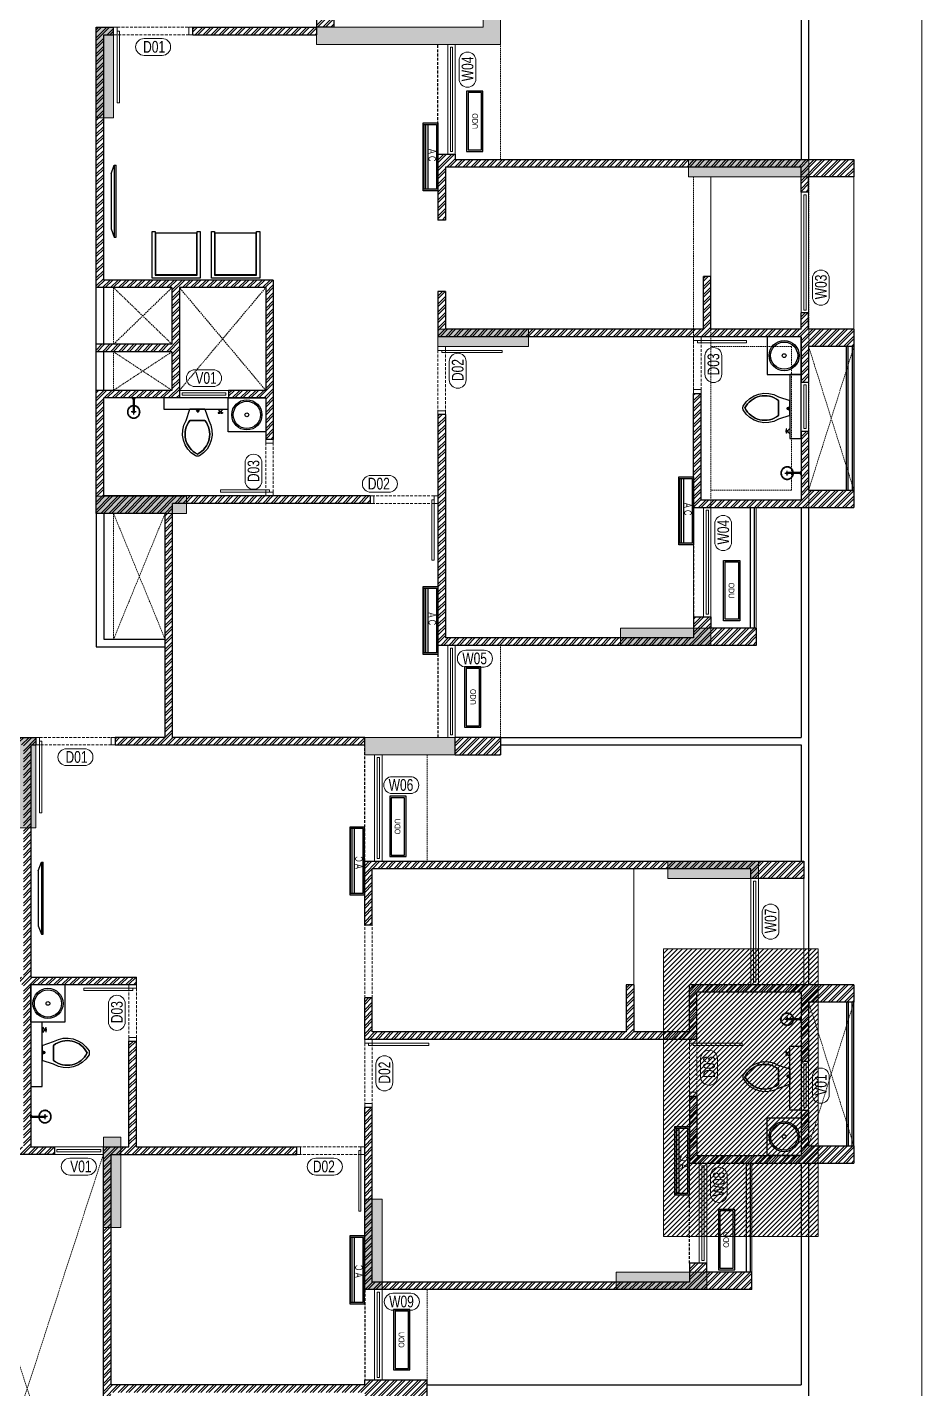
# Model space of a CAD drawing. Header units: inches. Extents: x 899679 to 12882928, y -3363313 to 527800.
# Drawn here: x 990868 to 991801, y 510293 to 511711 of the extents above; entities that cross this region are included whole.
import ezdxf
from ezdxf.enums import TextEntityAlignment as Align

# ---------------------------------------------------------------- set-up
doc = ezdxf.new("R2010")
doc.units = ezdxf.units.IN
doc.header["$LTSCALE"] = 150
doc.linetypes.add('HIDDEN', pattern=[0.375, 0.25, -0.125])
doc.linetypes.add('HIDDEN2', pattern=[0.1875, 0.125, -0.0625])
for name, color, linetype, lineweight in [('230X575-BEAM-MSA', 14, 'HIDDEN2', 13), ('300X755-BEAM-MSA', 5, 'HIDDEN2', 13), ('COLUMN', 5, 'Continuous', 13), ('DOOR NO-MSA', 4, 'Continuous', 9), ('DOOR-MSA', 50, 'Continuous', 13), ('DOTTED LINE-MSA', 3, 'HIDDEN2', 13), ('ELE-01-MSA', 7, 'Continuous', 30), ('ELE-03-MSA', 145, 'Continuous', 18), ('ELE-04-MSA', 139, 'Continuous', 15), ('G-DIM', 8, 'Continuous', 15), ('g-ele-04', 8, 'Continuous', 9), ('g-wall', 8, 'Continuous', 30), ('TEXT DETAIL-MSA', 212, 'Continuous', 13), ('WALL HATCH-MSA', 251, 'Continuous', 9), ('WALL-MSA', 32, 'Continuous', 30), ('WINDOE NO-MAS', 4, 'Continuous', 9), ('WINDOW-MSA', 50, 'Continuous', 13)]:
    doc.layers.add(name, color=color, linetype=linetype, lineweight=lineweight)
for name, color, linetype in [('A.C-MSA', 12, 'Continuous'), ('ELE-02-MSA', 4, 'Continuous'), ('P.FIXTURE', 7, 'Continuous'), ('R.C.C HATCH-MSA', 250, 'Continuous')]:
    doc.layers.add(name, color=color, linetype=linetype)
doc.styles.add('Arial Narrow', font='swisscl.ttf', dxfattribs={"height": 150})
doc.styles.add('Arial-Reg+0.8Sc', font='swisscl.ttf')
doc.styles.add('JA', font='swisscl.ttf')
pattern_1 = [(45, (-824809.495, -564103.96), (-53.0330086, 53.0330086), []), (45, (-824774.14, -564103.96), (-53.0330086, 53.0330086), [])]

# ---------------------------------------------------------------- blocks, each defined once
blk = doc.blocks.new('t4tgg34')
for points in [[(375405, -62759), (375391, -62745), (375391, -62738), (375371, -62738), (375371, -62720), (375391, -62720), (375391, -62713), (375405, -62699), (375405, -62635), (375255, -62585, 0.412342), (374785, -62709, 0.132891), (374785, -62761, 0.412336), (375255, -62885), (375405, -62835)], [(375255, -62835, -0.475238), (374809, -62735, -0.475243), (375255, -62635)]]:
    blk.add_lwpolyline(points, format="xyb", close=True)
blk.add_lwpolyline([(375255, -62835), (375255, -62635, 0.475243), (374809, -62735, 0.475238), (375255, -62835, 0.489246)], format="xyb")
blk.add_lwpolyline([(375405, -62635), (375405, -62699), (375391, -62713), (375391, -62720), (375371, -62720), (375371, -62738), (375391, -62738), (375391, -62745), (375405, -62759), (375405, -62699), (375405, -62835)])
blk = doc.blocks.new('9')
at = {"linetype": 'Continuous'}
for p, q in [((709870, -390415), (709870, -390434)), ((709876, -390415), (709876, -390434)), ((709876, -390434), (709870, -390434))]:
    blk.add_line(p, q, dxfattribs=at)
for points in [[(709876, -390396), (709876, -390377), (709870, -390377), (709870, -390396)], [(709895, -390396), (709920, -390370), (709920, -390440), (709895, -390415)]]:
    blk.add_lwpolyline(points, dxfattribs=at)
blk.add_lwpolyline([(709895, -390415), (709870, -390415), (709870, -390396), (709895, -390396)], close=True, dxfattribs=at)
blk = doc.blocks.new('SHOWE')
at = {"linetype": 'HIDDEN', "ltscale": 0.2}
for p, q in [((3964261, -1171718), (3964261, -1171675)), ((3964261, -1171675), (3964263, -1171675)), ((3964261, -1171718), (3964263, -1171718)), ((3964264, -1171676), (3964264, -1171716)), ((3964269, -1171681), (3964269, -1171696)), ((3964269, -1171689), (3964438, -1171689)), ((3964269, -1171712), (3964269, -1171696)), ((3964269, -1171704), (3964438, -1171704)), ((3964479, -1171696), (3964416, -1171696)), ((3964447, -1171665), (3964447, -1171728))]:
    blk.add_line(p, q, dxfattribs=at)
for radius in [12.5, 10.6]:
    blk.add_circle((3964447, -1171696), radius, dxfattribs=at)
for centre, radius, start, end in [((3964447, -1171696), 84.1, 185.2383, 174.7617), ((3964447, -1171696), 81.4, 185.4105, 174.5895), ((3964447, -1171696), 78, 185.6496, 174.3504), ((3964262, -1171676), 1.76, 358.0282, 62.0821), ((3964262, -1171716), 1.76, 297.9179, 1.9718), ((3964260, -1171685), 10.1, 28.3436, 64.2104), ((3964260, -1171707), 10.1, 295.7896, 331.6564)]:
    blk.add_arc(centre, radius, start, end, dxfattribs=at)
blk = doc.blocks.new('G$C7997B730')
for p, q in [((36, 1325, 0), (0, 1325, 0)), ((0, 1325, 0), (0, 0, 0)), ((36, 1325, 0), (0, 1325, 0)), ((93, 1169, 0), (36, 1325, 0)), ((36, 0, 0), (36, 1325, 0)), ((93, 1169, 0), (36, 1325, 0)), ((93, 156, 0), (93, 1169, 0)), ((36, 0, 0), (0, 0, 0)), ((93, 156, 0), (36, 0, 0))]:
    blk.add_line(p, q)
blk = doc.blocks.new('A$C0454f6c0')
at = {"layer": 'WINDOW-MSA', "ltscale": 5000}
for points in [[(0, 1050), (0, 1000), (-100, 1000), (-100, 1050)], [(0, 0), (0, 50), (-100, 50), (-100, 0)]]:
    blk.add_lwpolyline(points, close=True, dxfattribs=at)
at = {"layer": 'WINDOW-MSA', "linetype": 'HIDDEN'}
for points in [[(-100, 1000), (-100, 50)], [(0, 50), (0, 1000)]]:
    blk.add_lwpolyline(points, dxfattribs=at)
at = {"layer": 'WINDOW-MSA', "ltscale": 5000, "elevation": 0}
blk.add_lwpolyline([(-50, 50), (-1000, 50), (-1000, 80), (-50, 80)], close=True, dxfattribs=at)
blk = doc.blocks.new('A$C16cd5f5f')
at = {"layer": 'WINDOW-MSA', "ltscale": 5000}
for points in [[(50, 50), (50, 850), (80, 850), (80, 50)], [(0, 0), (50, 0), (50, 100), (0, 100)], [(900, 0), (850, 0), (850, 100), (900, 100)]]:
    blk.add_lwpolyline(points, close=True, dxfattribs=at)
at = {"layer": 'WINDOW-MSA', "linetype": 'HIDDEN', "elevation": 0}
blk.add_lwpolyline([(50, 100), (850, 100)], dxfattribs=at)
at = {"layer": 'WINDOW-MSA', "linetype": 'HIDDEN'}
blk.add_lwpolyline([(50, 0), (850, 0)], dxfattribs=at)
blk = doc.blocks.new('A$Ca69f7aba')
at = {"layer": 'WINDOW-MSA', "ltscale": 5000}
for points in [[(-750, 0), (-700, 0), (-700, -100), (-750, -100)], [(0, 0), (-50, 0), (-50, -100), (0, -100)], [(-50, -50), (-50, -700), (-80, -700), (-80, -50)]]:
    blk.add_lwpolyline(points, close=True, dxfattribs=at)
at = {"layer": 'WINDOW-MSA', "linetype": 'HIDDEN'}
blk.add_lwpolyline([(-50, 0), (-700, 0)], dxfattribs=at)
at = {"layer": 'WINDOW-MSA', "linetype": 'HIDDEN', "elevation": 0}
blk.add_lwpolyline([(-50, -100), (-700, -100)], dxfattribs=at)
blk = doc.blocks.new('A$Cbea8c011')
at = {"layer": 'ELE-02-MSA', "elevation": 0}
for points in [[(400, -108), (-400, -108), (-400, 108), (400, 108)], [(380, -88), (-380, -88), (-380, 88), (380, 88)]]:
    blk.add_lwpolyline(points, close=True, dxfattribs=at)
at = {"layer": 'TEXT DETAIL-MSA', "style": 'Arial Narrow'}
blk.add_text('ODU', height=75, dxfattribs=at).set_placement((-106, -42, 0))
blk = doc.blocks.new('AVSBV')
at = {"layer": 'A.C-MSA'}
blk.add_hatch(color=12, dxfattribs=at).paths.add_polyline_path([(33561567, -16156170), (33561567, -16156346), (33561588, -16156346), (33561588, -16156149), (33560688, -16156149), (33560688, -16156346), (33560710, -16156346), (33560710, -16156170)])
at = {"layer": 'A.C-MSA', "color": 12}
for p, q in [((33560710, -16156282), (33561567, -16156282)), ((33560710, -16156314), (33561567, -16156314)), ((33560710, -16156335), (33561567, -16156335))]:
    blk.add_line(p, q, dxfattribs=at)
for points in [[(33560688, -16156149), (33561588, -16156149), (33561588, -16156346), (33560688, -16156346)], [(33560710, -16156170), (33561567, -16156170), (33561567, -16156346), (33560710, -16156346)]]:
    blk.add_lwpolyline(points, close=True, dxfattribs=at)
at = {"layer": 'A.C-MSA', "color": 12, "style": 'JA'}
blk.add_text('A C', height=98.6, dxfattribs=at).set_placement((33561032, -16156274))
blk = doc.blocks.new('BLOCK-G & H TYPICAL COLOUMN')
at = {"layer": 'R.C.C HATCH-MSA'}
h = blk.add_hatch(color=256, dxfattribs=at)
h.dxf.hatch_style = 1
h.paths.add_polyline_path([(172697.62, -104207.75), (172688.57, -104207.75), (172688.57, -104255), (172697.62, -104255)])
h.paths.add_polyline_path([(172327.12, -104207.75), (172336.18, -104207.75), (172336.18, -104255), (172327.12, -104255)])
h.paths.add_polyline_path([(172819.88, -104207.75), (172819.88, -104216.81), (172867.12, -104216.81), (172867.12, -104207.75)])
h.paths.add_polyline_path([(172204.87, -104207.75), (172204.87, -104216.81), (172157.62, -104216.81), (172157.62, -104207.75)])
h.paths.add_polyline_path([(172561.18, -104240.06), (172552.12, -104240.06), (172552.12, -104287.31), (172561.18, -104287.31)])
h.paths.add_polyline_path([(172463.57, -104240.06), (172472.62, -104240.06), (172472.62, -104287.31), (172463.57, -104287.31)])
h.paths.add_polyline_path([(172177.87, -104422.2), (172177.87, -104431.25), (172130.62, -104431.25), (172130.62, -104422.2)])
h.paths.add_polyline_path([(172894.12, -104422.2), (172894.12, -104431.25), (172846.88, -104431.25), (172846.88, -104422.2)])
h.paths.add_polyline_path([(172336.12, -104486.75), (172336.12, -104495.81), (172288.87, -104495.81), (172288.87, -104486.75)])
h.paths.add_polyline_path([(172202.62, -104543.75), (172202.62, -104552.81), (172155.37, -104552.81), (172155.37, -104543.75)])
h.paths.add_polyline_path([(172822.13, -104543.75), (172822.13, -104552.81), (172869.37, -104552.81), (172869.37, -104543.75)])
h.paths.add_polyline_path([(172516.9, -104495.81), (172507.85, -104495.81), (172507.85, -104448.56), (172516.9, -104448.56)])
h.paths.add_polyline_path([(172697.62, -104104.25), (172688.57, -104104.25), (172688.57, -104057.01), (172697.62, -104057.01)])
h.paths.add_polyline_path([(172327.12, -104104.25), (172336.18, -104104.25), (172336.18, -104057.01), (172327.12, -104057.01)])
h.paths.add_polyline_path([(172819.88, -104104.25), (172819.88, -104095.2), (172867.12, -104095.2), (172867.12, -104104.25)])
h.paths.add_polyline_path([(172204.87, -104104.25), (172204.87, -104095.2), (172157.62, -104095.2), (172157.62, -104104.25)])
h.paths.add_polyline_path([(172561.18, -104071.94), (172552.12, -104071.94), (172552.12, -104024.7), (172561.18, -104024.7)])
h.paths.add_polyline_path([(172463.57, -104071.94), (172472.62, -104071.94), (172472.62, -104024.7), (172463.57, -104024.7)])
h.paths.add_polyline_path([(172177.87, -103889.81), (172177.87, -103880.75), (172130.62, -103880.75), (172130.62, -103889.81)])
h.paths.add_polyline_path([(172894.12, -103889.81), (172894.12, -103880.75), (172846.88, -103880.75), (172846.88, -103889.81)])
h.paths.add_polyline_path([(172336.12, -103825.25), (172336.12, -103816.2), (172288.87, -103816.2), (172288.87, -103825.25)])
h.paths.add_polyline_path([(172202.62, -103768.25), (172202.62, -103759.2), (172155.37, -103759.2), (172155.37, -103768.25)])
h.paths.add_polyline_path([(172822.13, -103768.25), (172822.13, -103759.2), (172869.37, -103759.2), (172869.37, -103768.25)])
h.paths.add_polyline_path([(172516.9, -103816.2), (172507.85, -103816.2), (172507.85, -103863.44), (172516.9, -103863.44)])
h.paths.add_polyline_path([(172548.37, -103699.31), (172548.37, -103690.25), (172595.62, -103690.25), (172595.62, -103699.31)])
h.paths.add_polyline_path([(172476.37, -103699.31), (172476.37, -103690.25), (172429.13, -103690.25), (172429.13, -103699.31)])
h.paths.add_polyline_path([(172726.82, -103612.31), (172726.82, -103603.25), (172774.06, -103603.25), (172774.06, -103612.31)])
h.paths.add_polyline_path([(172297.93, -103612.31), (172297.93, -103603.25), (172250.69, -103603.25), (172250.69, -103612.31)])
h.paths.add_polyline_path([(172920.37, -103523.81), (172920.37, -103514.75), (172857.56, -103514.75), (172857.56, -103523.81)])
h.paths.add_polyline_path([(172104.37, -103523.81), (172104.37, -103514.75), (172167.19, -103514.75), (172167.19, -103523.81)])
h.paths.add_polyline_path([(172476.37, -103492.94), (172467.32, -103492.94), (172467.32, -103445.7), (172476.37, -103445.7)])
h.paths.add_polyline_path([(172548.37, -103492.94), (172557.43, -103492.94), (172557.43, -103445.7), (172548.37, -103445.7)])
h.paths.add_polyline_path([(172663.43, -103454.75), (172759.5, -103454.75), (172759.5, -103349.7), (172663.43, -103349.7), (172663.43, -103358.75), (172750.44, -103358.75), (172750.44, -103445.7), (172663.43, -103445.7)])
h.paths.add_polyline_path([(172361.32, -103454.75), (172265.25, -103454.75), (172265.25, -103349.7), (172361.32, -103349.7), (172361.32, -103358.75), (172274.31, -103358.75), (172274.31, -103445.7), (172361.32, -103445.7)])
h.paths.add_polyline_path([(172428.37, -103358.75), (172419.32, -103358.75), (172419.32, -103311.51), (172428.37, -103311.51)])
h.paths.add_polyline_path([(172428.37, -103132.74), (172419.32, -103132.74), (172419.32, -103179.99), (172428.37, -103179.99)])
h.paths.add_polyline_path([(172151.62, -103286.75), (172151.62, -103277.7), (172104.37, -103277.7), (172104.37, -103286.75)])
h.paths.add_polyline_path([(172245.43, -103162.74), (172245.43, -103153.68), (172198.19, -103153.68), (172198.19, -103162.74)])
h.paths.add_polyline_path([(172428.37, -103021.25), (172419.32, -103021.25), (172419.32, -103068.5), (172428.37, -103068.5)])
h.paths.add_polyline_path([(172245.43, -102997.25), (172236.37, -102997.25), (172236.37, -103044.5), (172245.43, -103044.5)])
h.paths.add_polyline_path([(172104.37, -102997.25), (172104.37, -103006.31), (172151.62, -103006.31), (172151.62, -102997.25)])
h.paths.add_polyline_path([(172596.37, -103358.75), (172605.43, -103358.75), (172605.43, -103311.51), (172596.37, -103311.51)])
h.paths.add_polyline_path([(172596.37, -103132.74), (172605.43, -103132.74), (172605.43, -103179.99), (172596.37, -103179.99)])
h.paths.add_polyline_path([(172873.13, -103286.75), (172873.13, -103277.7), (172920.37, -103277.7), (172920.37, -103286.75)])
h.paths.add_polyline_path([(172779.32, -103162.74), (172779.32, -103153.68), (172826.56, -103153.68), (172826.56, -103162.74)])
h.paths.add_polyline_path([(172596.37, -103021.25), (172605.43, -103021.25), (172605.43, -103068.5), (172596.37, -103068.5)])
h.paths.add_polyline_path([(172779.32, -102997.25), (172788.37, -102997.25), (172788.37, -103044.5), (172779.32, -103044.5)])
h.paths.add_polyline_path([(172920.37, -102997.25), (172920.37, -103006.31), (172873.13, -103006.31), (172873.13, -102997.25)])
h.paths.add_polyline_path([(172548.37, -104612.7), (172548.37, -104621.75), (172595.62, -104621.75), (172595.62, -104612.7)])
h.paths.add_polyline_path([(172476.37, -104612.7), (172476.37, -104621.75), (172429.13, -104621.75), (172429.13, -104612.7)])
h.paths.add_polyline_path([(172297.93, -104699.7), (172297.93, -104708.75), (172250.69, -104708.75), (172250.69, -104699.7)])
h.paths.add_polyline_path([(172104.37, -104788.2), (172104.37, -104797.25), (172167.19, -104797.25), (172167.19, -104788.2)])
h.paths.add_polyline_path([(172726.82, -104699.7), (172726.82, -104708.75), (172774.06, -104708.75), (172774.06, -104699.7)])
h.paths.add_polyline_path([(172920.37, -104788.2), (172920.37, -104797.25), (172857.56, -104797.25), (172857.56, -104788.2)])
h.paths.add_polyline_path([(172476.37, -104819.06), (172467.32, -104819.06), (172467.32, -104866.31), (172476.37, -104866.31)])
h.paths.add_polyline_path([(172548.37, -104819.06), (172557.43, -104819.06), (172557.43, -104866.31), (172548.37, -104866.31)])
h.paths.add_polyline_path([(172663.43, -104857.25), (172759.5, -104857.25), (172759.5, -104962.31), (172663.43, -104962.31), (172663.43, -104953.25), (172750.44, -104953.25), (172750.44, -104866.31), (172663.43, -104866.31)])
h.paths.add_polyline_path([(172361.32, -104857.25), (172265.25, -104857.25), (172265.25, -104962.31), (172361.32, -104962.31), (172361.32, -104953.25), (172274.31, -104953.25), (172274.31, -104866.31), (172361.32, -104866.31)])
h.paths.add_polyline_path([(172428.37, -104953.25), (172419.32, -104953.25), (172419.32, -105000.5), (172428.37, -105000.5)])
h.paths.add_polyline_path([(172428.37, -105178.31), (172419.32, -105178.31), (172419.32, -105131.06), (172428.37, -105131.06)])
h.paths.add_polyline_path([(172151.62, -105025.25), (172151.62, -105034.31), (172104.37, -105034.31), (172104.37, -105025.25)])
h.paths.add_polyline_path([(172245.43, -105072.5), (172236.37, -105072.5), (172236.37, -105025.25), (172245.43, -105025.25)])
h.paths.add_polyline_path([(172428.37, -105290.75), (172419.32, -105290.75), (172419.32, -105243.51), (172428.37, -105243.51)])
h.paths.add_polyline_path([(172245.43, -105314.75), (172236.37, -105314.75), (172236.37, -105267.51), (172245.43, -105267.51)])
h.paths.add_polyline_path([(172104.37, -105277.35), (172113.43, -105277.35), (172113.43, -105314.75), (172104.37, -105314.75)])
h.paths.add_polyline_path([(172596.37, -104953.25), (172605.43, -104953.25), (172605.43, -105000.5), (172596.37, -105000.5)])
h.paths.add_polyline_path([(172596.37, -105178.31), (172605.43, -105178.31), (172605.43, -105131.06), (172596.37, -105131.06)])
h.paths.add_polyline_path([(172873.13, -105025.25), (172873.13, -105034.31), (172920.37, -105034.31), (172920.37, -105025.25)])
h.paths.add_polyline_path([(172788.37, -105025.25), (172779.32, -105025.25), (172779.32, -105072.5), (172788.37, -105072.5)])
h.paths.add_polyline_path([(172596.37, -105290.75), (172605.43, -105290.75), (172605.43, -105243.51), (172596.37, -105243.51)])
h.paths.add_polyline_path([(172779.32, -105314.75), (172788.37, -105314.75), (172788.37, -105267.51), (172779.32, -105267.51)])
h.paths.add_polyline_path([(172911.32, -105314.75), (172920.37, -105314.75), (172920.37, -105277.35), (172911.32, -105277.35)])
h.paths.add_polyline_path([(172688.63, -104486.75), (172688.63, -104495.81), (172735.87, -104495.81), (172735.87, -104486.75)])
h.paths.add_polyline_path([(172688.63, -103825.25), (172688.63, -103816.2), (172735.87, -103816.2), (172735.87, -103825.25)])
at = {"layer": 'COLUMN'}
for points in [[(172663.43, -103454.75), (172759.5, -103454.75), (172759.5, -103349.7), (172663.43, -103349.7), (172663.43, -103358.75), (172750.44, -103358.75), (172750.44, -103445.7), (172663.43, -103445.7)], [(172548.37, -103492.94), (172557.43, -103492.94), (172557.43, -103445.7), (172548.37, -103445.7)], [(172920.37, -103523.81), (172920.37, -103514.75), (172857.56, -103514.75), (172857.56, -103523.81)], [(172726.82, -103612.31), (172726.82, -103603.25), (172774.06, -103603.25), (172774.06, -103612.31)], [(172548.37, -103699.31), (172548.37, -103690.25), (172595.62, -103690.25), (172595.62, -103699.31)], [(172822.13, -103768.25), (172822.13, -103759.2), (172869.37, -103759.2), (172869.37, -103768.25)], [(172516.9, -103816.2), (172507.85, -103816.2), (172507.85, -103863.44), (172516.9, -103863.44)], [(172688.63, -103825.25), (172688.63, -103816.2), (172735.87, -103816.2), (172735.87, -103825.25)], [(172894.12, -103889.81), (172894.12, -103880.75), (172846.88, -103880.75), (172846.88, -103889.81)], [(172561.18, -104071.94), (172552.12, -104071.94), (172552.12, -104024.7), (172561.18, -104024.7)], [(172697.62, -104104.25), (172688.57, -104104.25), (172688.57, -104057.01), (172697.62, -104057.01)], [(172819.88, -104104.25), (172819.88, -104095.2), (172867.12, -104095.2), (172867.12, -104104.25)]]:
    blk.add_lwpolyline(points, close=True, dxfattribs=at)
blk = doc.blocks.new('Win-Tag-03')
blk.add_lwpolyline([(-130, 120), (130, 120, -0.414214), (250, 0), (250, 0, -0.414214), (130, -120), (-130, -120, -0.414214), (-250, 0), (-250, 0, -0.414214)], format="xyb", close=True)
blk = doc.blocks.new('A$Cac217efc')
at = {"layer": '230X575-BEAM-MSA', "color": 7}
for p, q in [((8249, 4228), (8249, -152)), ((8019, 2210), (6953, 2210)), ((8019, 1980), (6953, 1980)), ((8019, 1980), (8019, 78)), ((8019, 78), (6953, 78)), ((8249, -152), (6953, -152))]:
    blk.add_line(p, q, dxfattribs=at)
at = {"layer": '300X755-BEAM-MSA', "color": 7}
for p, q in [((6723, -1751), (6723, 4228)), ((6953, -1751), (6953, 4228))]:
    blk.add_line(p, q, dxfattribs=at)
blk = doc.blocks.new('A$Cd700c26d')
at = {"layer": 'WALL HATCH-MSA'}
h = blk.add_hatch(dxfattribs=at)
h.set_pattern_fill('ANSI32', color=256, scale=200)
h.set_pattern_definition(pattern_1)
h.paths.add_polyline_path([(15700, -12291), (15930, -12291), (15930, -11711), (15700, -11711)])
h = blk.add_hatch(dxfattribs=at)
h.set_pattern_fill('ANSI32', color=256, scale=200)
h.set_pattern_definition(pattern_1)
h.paths.add_polyline_path([(13792, -18602), (16410, -18602), (16410, -18502), (12878, -18502), (12878, -17202), (13883, -17202), (13883, -15741), (15026, -15741), (15026, -17102), (14533, -17102), (14533, -17202), (15026, -17202), (15026, -17752), (15126, -17752), (15126, -15641), (12878, -15641), (12878, -12391), (13008, -12391), (13008, -12291), (12778, -12291), (12778, -15741), (13783, -15741), (13783, -16491), (12778, -16491), (12778, -16591), (13783, -16591), (13783, -17102), (12778, -17102), (12778, -18732), (13692, -18732), (13692, -21701), (13028, -21701), (13028, -21801), (16340, -21801), (16340, -21701), (13792, -21701)])
h = blk.add_hatch(dxfattribs=at)
h.set_pattern_fill('ANSI32', color=256, scale=200)
h.set_pattern_definition(pattern_1)
h.paths.add_polyline_path([(15700, -12291), (14058, -12291), (14058, -12391), (15700, -12391)], flags=17)
h = blk.add_hatch(dxfattribs=at)
h.set_pattern_fill('ANSI32', color=256, scale=200)
h.set_pattern_definition(pattern_1)
h.paths.add_polyline_path([(22826, -14275), (22826, -14045), (17540, -14045), (17540, -13971), (17310, -13971), (17310, -14845), (17410, -14845), (17410, -14145), (22126, -14145), (22126, -14475), (22226, -14475), (22226, -14275)])
h = blk.add_hatch(dxfattribs=at)
h.set_pattern_fill('ANSI32', color=256, scale=200)
h.set_pattern_definition(pattern_1)
h.paths.add_polyline_path([(22826, -16292), (22226, -16292), (22226, -16075), (22126, -16075), (22126, -16292), (20931, -16292), (20931, -15592), (20831, -15592), (20831, -16292), (17410, -16292), (17410, -15792), (17310, -15792), (17310, -16392), (22126, -16392), (22126, -16992), (22226, -16992), (22226, -16522), (22826, -16522)])
h = blk.add_hatch(dxfattribs=at)
h.set_pattern_fill('ANSI32', color=256, scale=200)
h.set_pattern_definition(pattern_1)
h.paths.add_polyline_path([(22826, -18425), (22226, -18425), (22226, -17642), (22126, -17642), (22126, -18555), (20801, -18555), (20801, -17142), (20701, -17142), (20701, -18655), (22826, -18655)])
h = blk.add_hatch(dxfattribs=at)
h.set_pattern_fill('ANSI32', color=256, scale=200)
h.set_pattern_definition(pattern_1)
h.paths.add_polyline_path([(21531, -20483), (21531, -20253), (20931, -20253), (20931, -20105), (20701, -20105), (20701, -20383), (17410, -20383), (17410, -17422), (17310, -17422), (17310, -20483)])
h = blk.add_hatch(dxfattribs=at)
h.set_pattern_fill('ANSI32', color=256, scale=200)
h.set_pattern_definition(pattern_1)
h.paths.add_polyline_path([(11978, -21701), (11748, -21701), (11748, -21801), (11813, -21801), (11813, -24876), (10413, -24876), (10413, -24976), (11813, -24976), (11813, -27127), (11504, -27127), (11504, -27227), (12223, -27227), (12223, -27127), (11913, -27127), (11913, -24976), (13313, -24976), (13313, -24876), (11913, -24876), (11913, -21801), (11978, -21801)])
h = blk.add_hatch(dxfattribs=at)
h.set_pattern_fill('ANSI32', color=256, scale=200)
h.set_pattern_definition(pattern_1)
h.paths.add_polyline_path([(18140, -21931), (18140, -21701), (17540, -21701), (17540, -21931)])
h = blk.add_hatch(dxfattribs=at)
h.set_pattern_fill('ANSI32', color=256, scale=200)
h.set_pattern_definition(pattern_1)
h.paths.add_polyline_path([(22160, -23341), (16339, -23341), (16339, -24191), (16439, -24191), (16439, -23441), (21460, -23441), (21460, -23571), (22160, -23571)])
h = blk.add_hatch(dxfattribs=at)
h.set_pattern_fill('ANSI32', color=256, scale=200)
h.set_pattern_definition(pattern_1)
h.paths.add_polyline_path([(22826, -24979), (20644, -24979), (20644, -25603), (19907, -25603), (19907, -24979), (19807, -24979), (19807, -25603), (16439, -25603), (16439, -25153), (16339, -25153), (16339, -25703), (20744, -25703), (20744, -25079), (22126, -25079), (22126, -25991), (22226, -25991), (22226, -25209), (22826, -25209)])
h = blk.add_hatch(dxfattribs=at)
h.set_pattern_fill('ANSI32', color=256, scale=200)
h.set_pattern_definition(pattern_1)
h.paths.add_polyline_path([(17169, -30217), (16339, -30217), (16339, -30282), (12973, -30282), (12973, -27227), (15439, -27227), (15439, -27127), (13313, -27127), (13313, -25726), (13213, -25726), (13213, -27127), (12873, -27127), (12873, -33537), (13213, -33537), (13213, -34938), (13313, -34938), (13313, -33537), (15439, -33537), (15439, -33437), (12973, -33437), (12973, -30382), (16339, -30382), (16339, -30447), (17169, -30447)])
h = blk.add_hatch(dxfattribs=at)
h.set_pattern_fill('ANSI32', color=256, scale=200)
h.set_pattern_definition(pattern_1)
h.paths.add_polyline_path([(22826, -27111), (22226, -27111), (22226, -26641), (22126, -26641), (22126, -27241), (20744, -27241), (20744, -26453), (20644, -26453), (20644, -27341), (22826, -27341)])
h = blk.add_hatch(dxfattribs=at)
h.set_pattern_fill('ANSI32', color=256, scale=200)
h.set_pattern_definition(pattern_1)
h.paths.add_polyline_path([(21474, -28788), (20874, -28788), (20874, -28668), (20644, -28668), (20644, -28918), (16439, -28918), (16439, -26603), (16339, -26603), (16339, -29018), (21474, -29018)])
at = {"ltscale": 100}
for p, q in [((13519, -14999), (13559, -14999)), ((13519, -15615), (13519, -14999)), ((13559, -14999), (13559, -15575)), ((14111, -15019), (13565, -15019)), ((13565, -15019), (13565, -15569)), ((14111, -15569), (14111, -15019)), ((14117, -15575), (14117, -14999)), ((14117, -14999), (14157, -14999)), ((14157, -14999), (14157, -15615)), ((14307, -14999), (14347, -14999)), ((14307, -15615), (14307, -14999)), ((14347, -14999), (14347, -15575)), ((14900, -15019), (14353, -15019)), ((14353, -15019), (14353, -15569)), ((14900, -15569), (14900, -15019)), ((14906, -15575), (14906, -14999)), ((14906, -14999), (14946, -14999)), ((14946, -14999), (14946, -15615)), ((14157, -15615), (13519, -15615)), ((13559, -15575), (14117, -15575)), ((13565, -15569), (14111, -15569)), ((14946, -15615), (14307, -15615)), ((14347, -15575), (14906, -15575)), ((14353, -15569), (14900, -15569))]:
    blk.add_line(p, q, dxfattribs=at)
at = {"layer": 'Defpoints', "color": 1, "lineweight": 0}
blk.add_lwpolyline([(23726, 0), (0, 0), (0, -60665), (23726, -60665)], close=True, dxfattribs=at)
at = {"layer": 'DOOR-MSA', "linetype": 'HIDDEN'}
for p, q in [((16339, -25153), (16339, -24191)), ((16439, -25153), (16439, -24191))]:
    blk.add_line(p, q, dxfattribs=at)
at = {"layer": 'DOTTED LINE-MSA'}
for p, q in [((18140, -14043), (18140, -12521)), ((13008, -16491), (13008, -15741)), ((13783, -16491), (13008, -15741)), ((13008, -16491), (13783, -15741)), ((13883, -17102), (15026, -15741)), ((15026, -17102), (13883, -15741)), ((13008, -17102), (13008, -16591)), ((13783, -16591), (13008, -17102)), ((13008, -16591), (13783, -17102)), ((13008, -18732), (13008, -20401)), ((13008, -20401), (13692, -18732)), ((13692, -20401), (13008, -18732)), ((18140, -21701), (18140, -20483)), ((17169, -21931), (17169, -23341)), ((12873, -27227), (10854, -33437)), ((10854, -27227), (12873, -33437)), ((17169, -29018), (17169, -30217))]:
    blk.add_line(p, q, dxfattribs=at)
for points in [[(22226, -18425), (22826, -16522)], [(22826, -18425), (22226, -16522)], [(22226, -27111), (22826, -25209)], [(22226, -25209), (22826, -27111)]]:
    blk.add_lwpolyline(points, dxfattribs=at)
at = {"layer": 'ELE-01-MSA'}
for p, q in [((12778, -16491), (12778, -15741)), ((12878, -16491), (12878, -15741)), ((12778, -17102), (12778, -16591)), ((12878, -17102), (12878, -16591)), ((22751, -18425), (22751, -16522)), ((22801, -16522), (22801, -18425)), ((12878, -18732), (12878, -20401)), ((22751, -25209), (22751, -27111)), ((22801, -27111), (22801, -25209))]:
    blk.add_line(p, q, dxfattribs=at)
for points in [[(12778, -18732), (12778, -20501), (13692, -20501)], [(12878, -20401), (13692, -20401)]]:
    blk.add_lwpolyline(points, dxfattribs=at)
at = {"layer": 'ELE-02-MSA'}
for p, q in [((22226, -8253), (22226, -14045)), ((22126, -10017), (22126, -14045)), ((22726, -18425), (22726, -16522)), ((22826, -16522), (22826, -18425)), ((21456, -20253), (21456, -18655)), ((21506, -20253), (21506, -18655)), ((22126, -18655), (22126, -21701)), ((22226, -18655), (22226, -24979)), ((18140, -21701), (22126, -21701)), ((18140, -21801), (22126, -21801)), ((22126, -21801), (22126, -23341)), ((22726, -25209), (22726, -27111)), ((22826, -27111), (22826, -25209)), ((21399, -27341), (21399, -28788)), ((21449, -27341), (21449, -28788)), ((22126, -27341), (22126, -30282)), ((22226, -27341), (22226, -33323)), ((17169, -30282), (22126, -30282))]:
    blk.add_line(p, q, dxfattribs=at)
at = {"layer": 'ELE-02-MSA', "linetype": 'HIDDEN'}
for p, q in [((17310, -13971), (17310, -12521)), ((20701, -18655), (20701, -20105)), ((17310, -20483), (17310, -21701)), ((16339, -23341), (16339, -21801)), ((20644, -28668), (20644, -27341)), ((16339, -29018), (16339, -30217))]:
    blk.add_line(p, q, dxfattribs=at)
at = {"layer": 'ELE-03-MSA'}
for p, q in [((20931, -15592, 0), (20931, -14275)), ((19907, -24979), (19907, -23441))]:
    blk.add_line(p, q, dxfattribs=at)
at = {"layer": 'ELE-04-MSA'}
for p, q in [((22826, -14275), (22826, -16292)), ((21531, -20253), (21531, -18655)), ((22160, -23571), (22160, -24979)), ((21474, -27341), (21474, -28788))]:
    blk.add_line(p, q, dxfattribs=at)
at = {"layer": 'P.FIXTURE'}
for points in [[(22126, -16392), (21676, -16392), (21676, -16892), (22126, -16892)], [(21976, -16892), (21976, -17742), (22126, -17742), (22126, -16892)], [(13675, -17352), (14526, -17352), (14526, -17202), (13675, -17202)], [(14526, -17652), (14526, -17202), (15026, -17202), (15026, -17652)], [(12363, -25476), (11913, -25476), (11913, -24976), (12363, -24976)], [(12063, -26326), (12063, -25476), (11913, -25476), (11913, -26326)], [(21976, -26641), (21976, -25791), (22126, -25791), (22126, -26641)], [(22126, -27241), (21676, -27241), (21676, -26741), (22126, -26741)]]:
    blk.add_lwpolyline(points, close=True, dxfattribs=at)
for centre, radius in [((21901, -16642), 200), ((21901, -16642), 180), ((21901, -16642), 25), ((14776, -17427), 200), ((14776, -17427), 180), ((14776, -17427), 25), ((12138, -25226), 200), ((12138, -25226), 180), ((12138, -25226), 25), ((21901, -26991), 200), ((21901, -26991), 180), ((21901, -26991), 25)]:
    blk.add_circle(centre, radius, dxfattribs=at)
at = {"layer": 'WALL-MSA'}
for p, q in [((15700, -11711), (15700, -12391)), ((12778, -12291), (13008, -12291)), ((12778, -15741), (12778, -12291)), ((12878, -12391), (13008, -12391)), ((12878, -15641), (12878, -12391)), ((13008, -12391), (13008, -12291)), ((14058, -12291), (15700, -12291)), ((14058, -12391), (14058, -12291)), ((14058, -12391), (15700, -12391)), ((17310, -13971), (17310, -14845)), ((17540, -14045), (22826, -14045)), ((22826, -14045), (22826, -14275)), ((22126, -14145), (17410, -14145)), ((17410, -14145), (17410, -14845)), ((22126, -14475), (22126, -14145)), ((22826, -14275), (22226, -14275)), ((22226, -14475), (22226, -14275)), ((22226, -14475), (22126, -14475)), ((17410, -14845), (17310, -14845)), ((15126, -15641), (12878, -15641)), ((15126, -15641), (15126, -17752)), ((20831, -16292), (20831, -15592, 0)), ((20931, -15592, 0), (20831, -15592, 0)), ((20931, -16292), (20931, -15592, 0)), ((13783, -15741), (12778, -15741)), ((13783, -15741), (13783, -16491)), ((15026, -15741), (13883, -15741)), ((13883, -15741), (13883, -17202)), ((15026, -15741), (15026, -17102)), ((17310, -15792), (17310, -16392)), ((17410, -15792), (17310, -15792)), ((17410, -15792), (17410, -16292)), ((22226, -16075), (22126, -16075)), ((22126, -16292), (22126, -16075)), ((22226, -16292), (22226, -16075)), ((22126, -16392), (17310, -16392)), ((20831, -16292), (17410, -16292)), ((22126, -16292), (20931, -16292)), ((22126, -16392), (22126, -16992)), ((22826, -16292), (22226, -16292)), ((22826, -16292), (22826, -16522)), ((13783, -16491), (12778, -16491)), ((12778, -16591), (12778, -16491)), ((13783, -16591), (12778, -16591)), ((13783, -16591), (13783, -17102)), ((22826, -16522), (22226, -16522)), ((22226, -16522), (22226, -16992)), ((13783, -17102), (12778, -17102)), ((12778, -18732), (12778, -17102)), ((15026, -17102), (14533, -17102)), ((14533, -17102), (14533, -17202)), ((22126, -16992), (22226, -16992)), ((13883, -17202), (12878, -17202)), ((12878, -18502), (12878, -17202)), ((15026, -17202), (14533, -17202)), ((15026, -17202), (15026, -17752)), ((20701, -18655, 0), (20701, -17142)), ((20701, -17142), (20801, -17142)), ((20801, -18555, 0), (20801, -17142)), ((17410, -17422, 0), (17310, -17422, 0)), ((17310, -17422, 0), (17310, -20483)), ((17410, -17422, 0), (17410, -20383)), ((22126, -17642), (22226, -17642)), ((22126, -17642), (22126, -18555)), ((22226, -17642), (22226, -18425)), ((15126, -17752), (15026, -17752)), ((16410, -18502), (12878, -18502)), ((16410, -18502), (16410, -18602)), ((20801, -18555), (22126, -18555)), ((22226, -18425), (22826, -18425)), ((22826, -18425), (22826, -18655)), ((13692, -18732), (12778, -18732)), ((13692, -21701), (13692, -18732)), ((16410, -18602), (13792, -18602)), ((13792, -21701), (13792, -18602)), ((20701, -18655), (22826, -18655)), ((20701, -20105), (20701, -20383)), ((20701, -20383), (17410, -20383)), ((21531, -20253), (20931, -20253)), ((21531, -20253), (21531, -20483)), ((21531, -20483), (17310, -20483)), ((11748, -21701), (11978, -21701)), ((11913, -21801), (11913, -24876)), ((11913, -21801), (11978, -21801)), ((11978, -21701), (11978, -21801)), ((13692, -21701), (13028, -21701)), ((13028, -21701), (13028, -21801)), ((13028, -21801), (16340, -21801)), ((16340, -21701), (13792, -21701)), ((16340, -21801), (16340, -21701)), ((18140, -21701), (17540, -21701)), ((17540, -21931), (17540, -21701)), ((18140, -21701), (18140, -21931)), ((17540, -21931), (18140, -21931)), ((16339, -24191), (16339, -23341)), ((16339, -23341), (22160, -23341)), ((16439, -24191), (16439, -23441)), ((22160, -23341), (22160, -23571)), ((16439, -24191), (16339, -24191)), ((11913, -24876), (13313, -24876)), ((13313, -24976), (13313, -24876)), ((11913, -24976), (11913, -27127)), ((11913, -24976), (13313, -24976)), ((19807, -24979), (19807, -25603)), ((19907, -24979), (19807, -24979)), ((19907, -24979), (19907, -25603)), ((20644, -25603), (20644, -24979)), ((22826, -24979), (20644, -24979)), ((22826, -24979), (22826, -25209)), ((16439, -25153), (16339, -25153)), ((16339, -25703), (16339, -25153)), ((16439, -25603), (16439, -25153)), ((20744, -25703, 0), (20744, -25079)), ((22126, -25079), (20744, -25079)), ((22126, -25079), (22126, -25991)), ((22226, -25209), (22226, -25991)), ((22826, -25209), (22226, -25209)), ((19807, -25603), (16439, -25603)), ((20644, -25603), (19907, -25603)), ((13213, -25726), (13313, -25726)), ((13213, -27127), (13213, -25726)), ((13313, -27127), (13313, -25726)), ((20744, -25703), (16339, -25703)), ((22126, -25991), (22226, -25991)), ((20644, -26453), (20744, -26453)), ((20644, -26453), (20644, -27341)), ((20744, -26453), (20744, -27241, 0)), ((16439, -26603), (16339, -26603)), ((16339, -29018), (16339, -26603)), ((16439, -28918), (16439, -26603)), ((22126, -26641), (22126, -27241)), ((22126, -26641), (22226, -26641)), ((22226, -26641), (22226, -27111)), ((12223, -27227), (11504, -27227)), ((11913, -27127), (12223, -27127)), ((12223, -27127), (12223, -27227)), ((12873, -33537), (12873, -27127)), ((12873, -27127), (13213, -27127)), ((12973, -27227), (12973, -30282)), ((12973, -27227), (15439, -27227)), ((13313, -27127), (15439, -27127)), ((15439, -27227), (15439, -27127)), ((20744, -27241), (22126, -27241)), ((22226, -27111), (22826, -27111)), ((22826, -27111), (22826, -27341)), ((20644, -27341), (22826, -27341)), ((20644, -28668), (20644, -28918)), ((20874, -28668), (20644, -28668)), ((20874, -28788), (20874, -28668)), ((21474, -28788), (20874, -28788)), ((21474, -29018), (21474, -28788)), ((21474, -29018), (16339, -29018)), ((20644, -28918), (16439, -28918)), ((16339, -30282), (12973, -30282)), ((16339, -30282), (16339, -30217)), ((17169, -30217), (16339, -30217)), ((17169, -30447), (17169, -30217))]:
    blk.add_line(p, q, dxfattribs=at)
for points in [[(15700, -11711), (15930, -11711), (15930, -12291), (15700, -12291)], [(17310, -13971), (17540, -13971), (17540, -14045)], [(20701, -20105), (20931, -20105), (20931, -20253)], [(22160, -23571), (21460, -23571), (21460, -23441), (16439, -23441)]]:
    blk.add_lwpolyline(points, dxfattribs=at)
at = {"layer": 'WINDOW-MSA'}
for p, q in [((17440, -13971), (17440, -12521)), ((17540, -13971), (17540, -12521)), ((22126, -16075), (22126, -14475)), ((22226, -14475), (22226, -16075)), ((14533, -17102), (13883, -17102)), ((22126, -17642), (22126, -16992)), ((22226, -16992), (22226, -17642)), ((14533, -17202), (13883, -17202)), ((20831, -20105), (20831, -18655)), ((20931, -20105), (20931, -18655)), ((17440, -21701), (17440, -20483)), ((17540, -21701), (17540, -20483)), ((16469, -23341), (16469, -21931)), ((16569, -23341), (16569, -21931)), ((21460, -24979), (21460, -23571)), ((21560, -24979), (21560, -23571)), ((21560, -24979), (21460, -24979)), ((22126, -26641), (22126, -25991)), ((22226, -26641), (22226, -25991)), ((12223, -27127), (12873, -27127)), ((12223, -27227), (12873, -27227)), ((20774, -28668), (20774, -27341)), ((20874, -28668), (20874, -27341)), ((16469, -30217), (16469, -29018)), ((16569, -30217), (16569, -29018))]:
    blk.add_line(p, q, dxfattribs=at)
for points in [[(17475, -12556), (17475, -13936), (17505, -13936), (17505, -12556)], [(22191, -16040), (22191, -14510), (22161, -14510), (22161, -16040)], [(13918, -17167), (14498, -17167), (14498, -17137), (13918, -17137)], [(22191, -17607), (22191, -17027), (22161, -17027), (22161, -17607)], [(20866, -18690), (20866, -20070), (20896, -20070), (20896, -18690)], [(17475, -20518), (17475, -21666), (17505, -21666), (17505, -20518)], [(16504, -21966), (16504, -23306), (16534, -23306), (16534, -21966)], [(21495, -23606), (21495, -24944), (21525, -24944), (21525, -23606)], [(22161, -26026), (22161, -26606), (22191, -26606), (22191, -26026)], [(12258, -27192), (12258, -27162), (12838, -27162), (12838, -27192)], [(20809, -27376), (20809, -28633), (20839, -28633), (20839, -27376)], [(16504, -29053), (16504, -30182), (16534, -30182), (16534, -29053)]]:
    blk.add_lwpolyline(points, close=True, dxfattribs=at)
at = {"xscale": -1}
for p, rotation in [((17798, -13537, 0), 89.99999999999993), ((17772, -21166, 0), 89.99999999999993), ((16779, -22880, 0), 270), ((21137, -28356, 0), 270), ((16830, -29682, 0), 270)]:
    blk.add_blockref('A$Cbea8c011', p, dxfattribs=dict(at, rotation=rotation))
at = {"rotation": 270.0000000000001}
blk.add_blockref('A$Cbea8c011', (21207, -19756, 0), dxfattribs=at)
at = {"layer": 'A.C-MSA', "rotation": 270}
for p in [(16173459, 33547131), (16176850, 33542440), (16173459, 33540987)]:
    blk.add_blockref('AVSBV', p, dxfattribs=at)
at = {"layer": 'A.C-MSA', "xscale": -1, "rotation": 270}
for p in [(16172487, -33584477), (16176793, -33588449), (16172487, -33589893)]:
    blk.add_blockref('AVSBV', p, dxfattribs=at)
at = {"layer": 'COLUMN', "xscale": 25.4, "yscale": 25.4, "zscale": 25.4}
blk.add_blockref('BLOCK-G & H TYPICAL COLOUMN', (-4369951, 2615230), dxfattribs=at)
at = {"layer": 'DOOR NO-MSA', "xscale": -0.9300595238095237, "yscale": 0.9300595238095237, "zscale": 0.9300595238095237}
for p, rotation in [((13533, -12552, 0), 180), ((20963, -16767, 0), 90.00000000000007), ((17572, -16842, 0), 90.00000000000007), ((14864, -18181, 0), 90.00000000000007), ((16540, -18341, 0), 180), ((12503, -21963, 0), 180), ((13052, -25351, 0), 90.00000000000007), ((16600, -26153, 0), 90.00000000000007), ((20905, -26078, 0), 90.00000000000007), ((15810, -27389, 0), 180)]:
    blk.add_blockref('Win-Tag-03', p, dxfattribs=dict(at, rotation=rotation))
at = {"layer": 'DOOR-MSA', "extrusion": (1.72192e-41, -1.29247e-26, -1), "zscale": -1, "rotation": 90.00000000000001}
blk.add_blockref('A$C0454f6c0', (-13008, -12291, 0), dxfattribs=at)
at = {"layer": 'DOOR-MSA'}
for name, p, rotation in [('A$Ca69f7aba', (20701, -16392), 89.99999999999997), ('A$Ca69f7aba', (15126, -18502, 0), 270), ('A$C16cd5f5f', (17310, -18502, 0), 180), ('A$C16cd5f5f', (16339, -25703, 0), 270), ('A$Ca69f7aba', (20644, -25703), 90.00000000000004), ('A$C16cd5f5f', (16339, -27127, 0), 180)]:
    blk.add_blockref(name, p, dxfattribs=dict(at, rotation=rotation))
at = {"layer": 'DOOR-MSA', "extrusion": (1.00445e-41, -1.29247e-26, -1), "zscale": -1.000000000000001, "rotation": 90.00000000000001}
blk.add_blockref('A$C0454f6c0', (-11978, -21701, 0), dxfattribs=at)
at = {"layer": 'DOOR-MSA', "xscale": -1, "rotation": 270}
blk.add_blockref('A$Ca69f7aba', (13313, -24976, 0), dxfattribs=at)
at = {"layer": 'ELE-01-MSA', "xscale": 0.7200000000000002, "yscale": 0.7200000000000002, "zscale": 0.7200000000000002, "rotation": 180}
for p in [(13042, -14120, 0), (12077, -23356, 0)]:
    blk.add_blockref('G$C7997B730', p, dxfattribs=at)
at = {"layer": 'G-DIM'}
blk.add_blockref('A$Cac217efc', (13978, -18502), dxfattribs=at)
at = {"layer": 'P.FIXTURE', "lineweight": 30}
for p, rotation in [((1184971, 3947059), 270), ((3986388, -1189895), 180)]:
    blk.add_blockref('SHOWE', p, dxfattribs=dict(at, rotation=rotation))
at = {"layer": 'P.FIXTURE', "xscale": -1}
for name, p, rotation in [('t4tgg34', (-353429, -80071), 180), ('t4tgg34', (76855, -392757), 270), ('9', (-687944, -416297), 180)]:
    blk.add_blockref(name, p, dxfattribs=dict(at, rotation=rotation))
at = {"layer": 'P.FIXTURE'}
for p, rotation in [((-375980, -727273), 89.99999999999997), ((721984, -415981), 180)]:
    blk.add_blockref('9', p, dxfattribs=dict(at, rotation=rotation))
for name, p in [('9', (-687944, 372763)), ('t4tgg34', (-353429, 36538))]:
    blk.add_blockref(name, p, dxfattribs=at)
at = {"layer": 'P.FIXTURE', "lineweight": 30, "xscale": -1}
blk.add_blockref('SHOWE', (3986388, 1146261), dxfattribs=at)
at = {"layer": 'P.FIXTURE', "xscale": -1}
blk.add_blockref('t4tgg34', (387468, 36853), dxfattribs=at)
at = {"layer": 'P.FIXTURE', "lineweight": 30}
blk.add_blockref('SHOWE', (-3952348, 1144970), dxfattribs=at)
at = {"layer": 'WINDOE NO-MAS', "xscale": -0.9300595238095237, "yscale": 0.9300595238095237, "zscale": 0.9300595238095237}
for p, rotation in [((17702, -12853), 90.00000000000007), ((22388, -15741), 90.00000000000007), ((14208, -16941), 180), ((21093, -18992), 90.00000000000007), ((17800, -20657), 180), ((16824, -22333, 0), 180), ((21721, -24143), 90.00000000000007), ((22388, -26316), 90.00000000000007), ((12548, -27389), 180), ((21035, -27630), 90.00000000000007), ((16831, -29179, 0), 180)]:
    blk.add_blockref('Win-Tag-03', p, dxfattribs=dict(at, rotation=rotation))
at = {"layer": 'WINDOW-MSA', "rotation": 270}
blk.add_blockref('A$C16cd5f5f', (17310, -16522, 0), dxfattribs=at)
at = {"layer": 'DOOR NO-MSA', "style": 'Arial-Reg+0.8Sc'}
for s, p in [('D01', (13546, -12550, 0)), ('D02', (16526, -18338, 0)), ('D01', (12517, -21960, 0)), ('D02', (15797, -27386, 0))]:
    blk.add_text(s, height=155, dxfattribs=at).set_placement(p, align=Align.MIDDLE_CENTER)
for s, p in [('D02', (17572, -16833, 0)), ('D03', (20963, -16758, 0)), ('D03', (14864, -18172, 0)), ('D03', (13052, -25342, 0)), ('D03', (20906, -26068, 0)), ('D02', (16600, -26143, 0))]:
    blk.add_text(s, height=155, rotation=90, dxfattribs=at).set_placement(p, align=Align.MIDDLE_CENTER)
at = {"layer": 'WINDOE NO-MAS', "style": 'Arial-Reg+0.8Sc'}
for s, p in [('W04', (17702, -12843)), ('W03', (22388, -15732)), ('W04', (21093, -18982)), ('W07', (21721, -24133)), ('V01', (22388, -26307)), ('W08', (21035, -27621))]:
    blk.add_text(s, height=155, rotation=90, dxfattribs=at).set_placement(p, align=Align.MIDDLE_CENTER)
for s, p in [('V01', (14235, -16938)), ('W05', (17797, -20654)), ('W06', (16820, -22331, 0)), ('V01', (12575, -27386)), ('W09', (16827, -29176, 0))]:
    blk.add_text(s, height=155, dxfattribs=at).set_placement(p, align=Align.MIDDLE_CENTER)

msp = doc.modelspace()

# ---------------------------------------------------------------- hatches: boundary and pattern name
at = {"layer": 'g-ele-04'}
h = msp.add_hatch(dxfattribs=at)
h.set_pattern_fill('ANSI31', color=14, scale=1.107692, angle=180)
h.set_pattern_definition([(225, (-2728035.9276, -1486430.648), (2.4868401566, -2.4868401566), [])])
h.paths.add_polyline_path([(991692.98, 510451.72), (991531.68, 510451.72), (991531.68, 510751.46), (991692.98, 510751.46)])

# ---------------------------------------------------------------- linework, layer by layer
at = {"layer": 'g-ele-04', "color": 14}
msp.add_lwpolyline([(991692.98, 510451.72), (991531.68, 510451.72), (991531.68, 510751.46), (991692.98, 510751.46)], close=True, dxfattribs=at)

# ---------------------------------------------------------------- block references
at = {"layer": 'g-wall', "xscale": 0.07859580999452037, "yscale": 0.07859580999452037, "zscale": 0.07859580999452037}
msp.add_blockref('A$Cd700c26d', (989936.09, 512677.26), dxfattribs=at)

doc.saveas('drawing.dxf')
